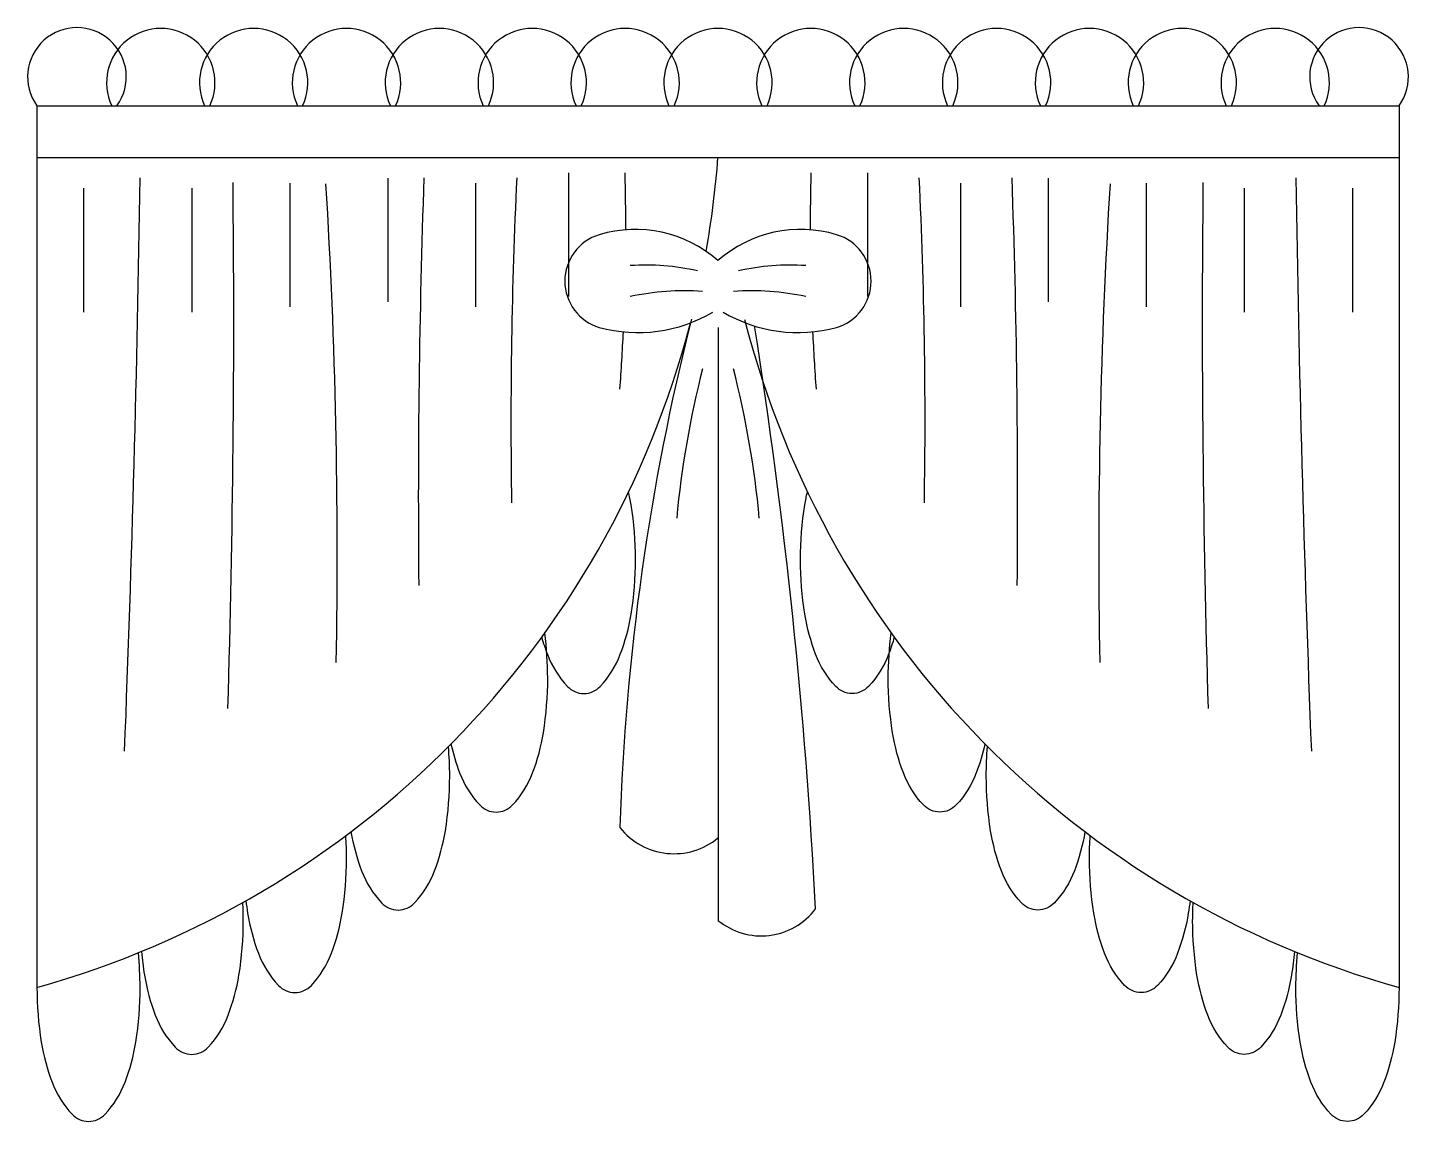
# Model space of a CAD drawing. Header units: metres. Extents: x 1254 to 1837, y 281 to 742.
import ezdxf

# ---------------------------------------------------------------- set-up
doc = ezdxf.new("R2010")
doc.units = ezdxf.units.M
for name, color, linetype in [('3', 3, 'Continuous'), ('4', 4, 'Continuous'), ('7', 7, 'Continuous')]:
    doc.layers.add(name, color=color, linetype=linetype)

msp = doc.modelspace()

# ---------------------------------------------------------------- linework, layer by layer
at = {"layer": '3'}
for p, q in [((1364.93, 676.6), (1364.93, 624.43)), ((1406.26, 678.78), (1406.26, 626.6)), ((1443.24, 676.6), (1443.24, 624.43)), ((1482.4, 680.95), (1482.4, 628.78)), ((1608.57, 680.95), (1608.57, 628.78)), ((1647.73, 676.6), (1647.73, 624.43)), ((1684.71, 678.78), (1684.71, 626.6)), ((1726.04, 676.6), (1726.04, 624.43)), ((1277.91, 674.43), (1277.91, 622.26)), ((1323.6, 674.43), (1323.6, 622.26)), ((1767.38, 674.43), (1767.38, 622.26)), ((1813.06, 674.43), (1813.06, 622.26))]:
    msp.add_line(p, q, dxfattribs=at)
for centre, radius, start, end in [((1152.72, 716.92), 393.87, 349.9, 355.71), ((-8882.95, 833.49), 10185.97, 357.77, 359.13), ((-4089.03, 619), 5430.34, 358.27, 0.61), ((-1143.14, 521.17), 2528.08, 358.94, 3.52), ((5281.92, 544), 3862.78, 178, 180.55), ((3580.95, 576.6), 2122.77, 177.24, 180.94), ((547.19, 658.13), 959.41, 359.93, 1.36), ((2543.78, 658.13), 959.41, 178.64, 180.07), ((-489.98, 576.6), 2122.77, 359.06, 2.76), ((-2190.95, 544), 3862.78, 359.45, 2), ((4234.11, 521.17), 2528.08, 176.48, 181.06), ((7180.01, 619), 5430.34, 179.39, 181.73), ((11973.92, 833.49), 10185.97, 180.87, 182.23), ((1515.03, 541.69), 100.35, 77.48, 93.73), ((1575.94, 541.69), 100.35, 86.27, 102.52), ((1531.35, 523.2), 108.02, 85.96, 102.21), ((1559.63, 523.2), 108.02, 77.79, 94.04), ((547.19, 658.13), 959.41, 355.91, 357.36), ((2543.78, 658.13), 959.41, 182.64, 184.09)]:
    msp.add_arc(centre, radius, start, end, dxfattribs=at)
at = {"layer": '4'}
for p, q in [((1258.34, 709.21), (1258.34, 337.47)), ((1258.34, 709.21), (1832.64, 709.21)), ((1832.64, 709.21), (1832.64, 337.47)), ((1545.49, 615.73), (1545.49, 365.73))]:
    msp.add_line(p, q, dxfattribs=at)
for points in [[(1471.15, 485.11, 0.02), (1473.54, 477.94, 0.1), (1481.99, 464.41, 0.21), (1488.93, 461.39, 0.21), (1495.86, 464.41, 0.1), (1504.31, 477.94, 0.05), (1508.85, 494.84, 0.04), (1510.68, 517.91, 0.04), (1508.85, 540.98, 0.02), (1507.79, 546.46, 0.1)], [(1619.82, 485.11, -0.02), (1617.43, 477.94, -0.1), (1608.98, 464.41, -0.21), (1602.05, 461.39, -0.21), (1595.11, 464.41, -0.1), (1586.66, 477.94, -0.05), (1582.12, 494.84, -0.04), (1580.29, 517.91, -0.04), (1582.12, 540.98, -0.02), (1583.18, 546.46, -0.1)], [(1432.91, 440.11, 0.04), (1436.56, 427.94, 0.1), (1445.01, 414.41, 0.21), (1451.95, 411.39, 0.21), (1458.88, 414.41, 0.1), (1467.33, 427.94, 0.05), (1471.87, 444.84, 0.04), (1473.7, 467.91, 0.03), (1472.46, 486.92, 0.05)], [(1658.06, 440.11, -0.04), (1654.41, 427.94, -0.1), (1645.96, 414.41, -0.21), (1639.03, 411.39, -0.21), (1632.09, 414.41, -0.1), (1623.65, 427.94, -0.05), (1619.1, 444.84, -0.04), (1617.27, 467.91, -0.03), (1618.51, 486.92, -0.05)], [(1390.75, 403.11, 0.05), (1395.23, 386.64, 0.1), (1403.68, 373.1, 0.21), (1410.61, 370.08, 0.21), (1417.55, 373.1, 0.1), (1426, 386.64, 0.05), (1430.54, 403.53, 0.04), (1432.37, 426.6, 0.02), (1431.84, 439.02, 0.05)], [(1700.22, 403.11, -0.05), (1695.74, 386.64, -0.1), (1687.3, 373.1, -0.21), (1680.36, 370.08, -0.21), (1673.43, 373.1, -0.1), (1664.98, 386.64, -0.05), (1660.43, 403.53, -0.04), (1658.61, 426.6, -0.02), (1659.13, 439.02, -0.05)], [(1346.44, 373.98, 0.01), (1347.18, 368.75, 0.05), (1351.72, 351.85, 0.1), (1360.17, 338.32, 0.21), (1367.11, 335.3, 0.21), (1374.04, 338.32, 0.1), (1382.49, 351.85, 0.05), (1387.03, 368.75, 0.04), (1388.86, 391.82, 0.02), (1388.54, 401.45, 0.05)], [(1744.53, 373.98, -0.01), (1743.79, 368.75, -0.05), (1739.25, 351.85, -0.1), (1730.8, 338.32, -0.21), (1723.87, 335.3, -0.21), (1716.93, 338.32, -0.1), (1708.49, 351.85, -0.05), (1703.94, 368.75, -0.04), (1702.11, 391.82, -0.02), (1702.43, 401.45, -0.05)], [(1302.43, 352.61, 0.02), (1303.67, 342.66, 0.05), (1308.22, 325.77, 0.1), (1316.66, 312.24, 0.21), (1323.6, 309.21, 0.21), (1330.53, 312.24, 0.1), (1338.98, 325.77, 0.05), (1343.52, 342.66, 0.04), (1345.35, 365.73, 0.01), (1345.16, 373.26, 0.05)], [(1788.54, 352.61, -0.02), (1787.3, 342.66, -0.05), (1782.76, 325.77, -0.1), (1774.31, 312.24, -0.21), (1767.38, 309.21, -0.21), (1760.44, 312.24, -0.1), (1751.99, 325.77, -0.05), (1747.45, 342.66, -0.04), (1745.62, 365.73, -0.01), (1745.82, 373.26, -0.05)], [(1258.34, 337.47, 0.04), (1260.16, 314.4, 0.05), (1264.71, 297.51, 0.1), (1273.16, 283.97, 0.21), (1280.09, 280.95, 0.21), (1287.03, 283.97, 0.1), (1295.47, 297.51, 0.05), (1300.02, 314.4, 0.04), (1301.84, 337.47, 0.02), (1301.12, 352.07, 0.05)], [(1832.64, 337.47, -0.04), (1830.81, 314.4, -0.05), (1826.27, 297.51, -0.1), (1817.82, 283.97, -0.21), (1810.88, 280.95, -0.21), (1803.95, 283.97, -0.1), (1795.5, 297.51, -0.05), (1790.96, 314.4, -0.04), (1789.13, 337.47, -0.02), (1789.86, 352.07, -0.05)]]:
    msp.add_lwpolyline(points, format="xyb", dxfattribs=at)
for centre, radius, start, end in [((1275.2, 721.4), 20.8, 324.14, 215.86), ((1310.55, 718.99), 22.86, 334.69, 205.31), ((1349.7, 718.99), 22.86, 334.69, 205.31), ((1388.86, 718.99), 22.86, 334.69, 205.31), ((1428.02, 718.99), 22.86, 334.69, 205.31), ((1467.17, 718.99), 22.86, 334.69, 205.31), ((1506.33, 718.99), 22.86, 334.69, 205.31), ((1545.49, 718.99), 22.86, 334.69, 205.31), ((1584.64, 718.99), 22.86, 334.69, 205.31), ((1623.8, 718.99), 22.86, 334.69, 205.31), ((1662.96, 718.99), 22.86, 334.69, 205.31), ((1702.11, 718.99), 22.86, 334.69, 205.31), ((1741.27, 718.99), 22.86, 334.69, 205.31), ((1780.43, 718.99), 22.86, 334.69, 205.31), ((1815.78, 721.4), 20.8, 324.14, 215.86), ((2505.44, 373.44), 1001.78, 165.8, 178.2), ((-787.36, 246.2), 2377.27, 3, 8.96), ((1526.94, 422.84), 29.02, 218.27, 309.72), ((1563.75, 387.83), 28.67, 230.42, 323.02)]:
    msp.add_arc(centre, radius, start, end, dxfattribs=at)
at = {"layer": '7'}
msp.add_line((1258.34, 687.47), (1832.64, 687.47), dxfattribs=at)
for centre, radius, start, end in [((1501.35, 635.3), 20.44, 106.78, 253.22), ((1510.68, 604.37), 52.74, 48.71, 106.78), ((1580.29, 604.37), 52.74, 73.22, 131.29), ((1589.62, 635.3), 20.44, 286.78, 73.22), ((1152.72, 716.92), 393.87, 285.55, 345.41), ((1511.63, 675.85), 62.26, 254.94, 300.58), ((1579.34, 675.85), 62.26, 239.42, 285.06), ((1938.25, 716.92), 393.87, 194.38, 254.45), ((1933.78, 497.76), 407.43, 165.71, 174.71), ((1157.2, 497.76), 407.43, 5.29, 14.29)]:
    msp.add_arc(centre, radius, start, end, dxfattribs=at)

doc.saveas('drawing.dxf')
